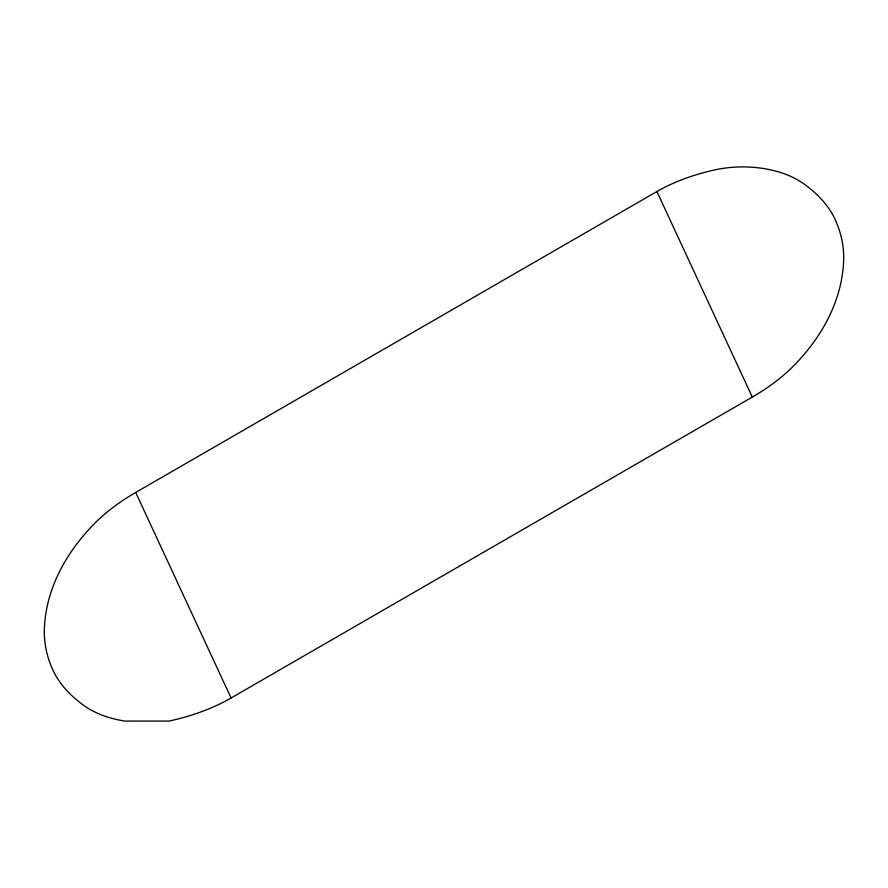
<?xml version="1.0" encoding="UTF-8"?>
<svg xmlns="http://www.w3.org/2000/svg" width="888" height="888" viewBox="0 0 888 888"><rect width="100%" height="100%" fill="white"/><g stroke="black" fill="none" stroke-linecap="round" stroke-linejoin="round"><path stroke-width="1.33" d="M135.698 492.463L656.909 191.542A164.668 95.072 0 0 1 715.262 169.808A78.088 45.088 0 0 1 803.196 183.416A164.668 95.072 0 0 1 834.909 219.081A257.897 148.895 0 0 1 843.6 261.649A389.621 224.942 0 0 1 796.691 362.715A257.897 148.895 0 0 1 752.303 397.069L231.091 697.99A174.847 100.955 0 0 1 169.131 721.067L124.986 721.089A78.088 45.088 0 0 1 84.804 706.127A164.668 95.072 0 0 1 53.091 670.451A257.897 148.895 0 0 1 44.4 627.894A389.621 224.942 0 0 1 91.309 526.817A257.897 148.895 0 0 1 135.698 492.463L231.091 697.99M656.909 191.542L752.303 397.069"/></g></svg>
